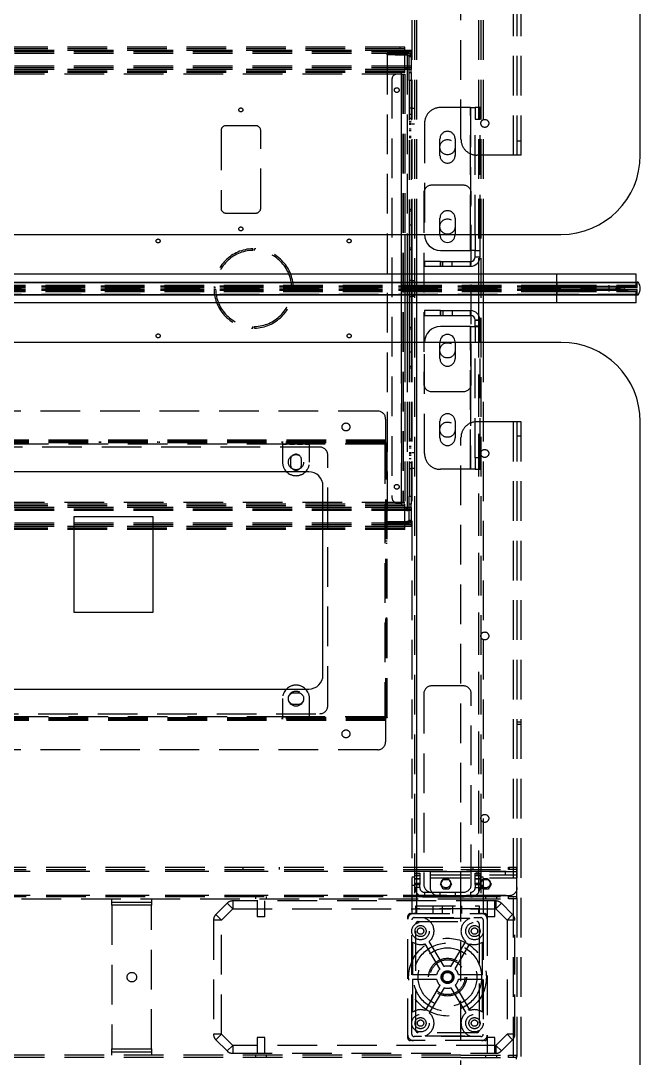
# Model space of a CAD drawing. Header units: millimetres. Extents: x -429 to 16771, y -1239 to 5751.
# Drawn here: x 8709 to 9100, y 364 to 1018 of the extents above; entities that cross this region are included whole.
import ezdxf

# ---------------------------------------------------------------- set-up
doc = ezdxf.new("R2010")
doc.units = ezdxf.units.MM
doc.header["$LTSCALE"] = 100
doc.linetypes.add('HIDDEN', pattern=[0.375, 0.25, -0.125])

msp = doc.modelspace()

# ---------------------------------------------------------------- linework, layer by layer
at = {"color": 7, "linetype": 'HIDDEN', "lineweight": -3}
for p, q in [((9020, 933.4), (9020, 1633.4)), ((9020, 933.4), (9020, 1633.4)), ((9022.5, 933.4), (9022.5, 1633.4)), ((9025, 933.4), (9025, 1633.4)), ((8987, 943.4), (8987, 1623.4)), ((8956, 1243.4), (8956, 883.4)), ((8957.6, 1243.4), (8957.6, 455.4)), ((8959, 1243.4), (8959, 455.4)), ((8959, 1243.4), (8959, 455.4)), ((8959, 1243.4), (8959, 455.4)), ((8959, 1243.4), (8959, 883.4)), ((8998, 1243.4), (8998, 455.4)), ((8998, 1243.4), (8998, 455.4)), ((8998, 1243.4), (8998, 455.4)), ((8998, 1243.4), (8998, 866.09)), ((8999.4, 1243.4), (8999.4, 455.4)), ((9001, 1243.4), (9001, 883.4)), ((8951.5, 1001.4), (7448.5, 1001.4)), ((8951.5, 1000.4), (7448.5, 1000.4)), ((8948.5, 1001.4), (8948.5, 1000.4)), ((8951.5, 999.4), (8951.5, 1001.4)), ((8955.5, 999.4), (7444.5, 999.4)), ((8955.5, 998.4), (7444.5, 998.4)), ((8955.5, 997.4), (7444.5, 997.4)), ((8955.5, 997.4), (7444.5, 997.4)), ((8955.5, 997.4), (7444.5, 997.4)), ((8955.5, 997.4), (7444.5, 997.4)), ((8951.5, 999.4), (7448.5, 999.4)), ((8951.5, 999.4), (7448.5, 999.4)), ((8940.5, 996.7), (8940.5, 997.9)), ((8940.5, 997.9), (8945.5, 997.9)), ((8945.5, 996.7), (8940.5, 996.7)), ((8953.1, 996.53), (8940.5, 996.53)), ((8940.5, 996.53), (8940.5, 702.28)), ((8945.5, 997.9), (8945.5, 996.7)), ((8945.5, 997.9), (8953.1, 997.9)), ((8945.5, 996.7), (8953.1, 996.7)), ((8951.5, 987.4), (8951.5, 999.4)), ((8953.1, 996.7), (8953.1, 997.9)), ((8953.1, 997.9), (8953.1, 996.7)), ((8953.1, 996.53), (8953.1, 702.28)), ((8953.1, 996.53), (8953.1, 883.4)), ((8955.5, 995.5), (8954.3, 995.5)), ((8954.3, 985.4), (8954.3, 995.5)), ((8954.3, 995.5), (8955.5, 995.5)), ((8955.5, 999.4), (8955.5, 997.4)), ((8955.5, 997.4), (8955.5, 989.4)), ((8955.5, 989.4), (7444.5, 989.4)), ((8955.5, 989.4), (7444.5, 989.4)), ((8955.5, 988.4), (7444.5, 988.4)), ((8955.5, 987.4), (7444.5, 987.4)), ((8951.5, 987.4), (7448.5, 987.4)), ((8951.5, 987.4), (7448.5, 987.4)), ((8951.5, 985.4), (8951.5, 987.4)), ((8952.5, 988.4), (8952.5, 987.4)), ((8955.5, 989.4), (8955.5, 987.4)), ((8955.5, 985.4), (8955.5, 987.4)), ((8951.5, 986.4), (7448.5, 986.4)), ((8951.5, 985.4), (7448.5, 985.4)), ((8949.5, 984.4), (7450.5, 984.4)), ((8949.5, 984.4), (7450.5, 984.4)), ((8943.5, 981.4), (8943.5, 717.4)), ((8949.5, 984.4), (8946.5, 984.4)), ((8949.5, 986.4), (8949.5, 985.4)), ((8949.5, 984.4), (8949.5, 985.4)), ((8949.5, 984.4), (8951.5, 984.4)), ((8949.5, 714.4), (8949.5, 984.4)), ((8949.5, 984.4), (8949.5, 714.4)), ((8949.5, 984.4), (8949.5, 714.4)), ((8949.5, 883.4), (8949.5, 984.4)), ((8950.5, 984.4), (8950.5, 714.4)), ((8951.5, 984.4), (8951.5, 883.4)), ((8954.3, 985.4), (8955.5, 985.4)), ((8954.3, 980.4), (8954.3, 985.4)), ((8955.5, 985.4), (8955.5, 980.4)), ((8955.5, 980.4), (8954.3, 980.4)), ((8954.3, 980.4), (8954.3, 883.4)), ((8955.5, 980.4), (8955.5, 883.4)), ((8955.5, 962.9), (8954.3, 962.9)), ((8957.6, 962.7), (8956, 962.7)), ((8993, 963.4), (8974, 963.4)), ((8993, 963.4), (8996, 963.4)), ((8993, 963.4), (8993, 873.4)), ((8993, 883.4), (8993, 963.4)), ((8999, 963.4), (8996, 963.4)), ((8996, 963.4), (8996, 956.11)), ((8999, 956.11), (8999, 963.4)), ((8954.3, 959.15), (8955.5, 959.15)), ((8954.3, 959.15), (8955.5, 959.15)), ((8954.3, 956.65), (8955.5, 956.65)), ((8954.3, 956.65), (8955.5, 956.65)), ((8996, 956.11), (8999, 956.11)), ((8996, 883.4), (8996, 956.11)), ((8999, 883.4), (8999, 956.11)), ((8835.75, 948.9), (8835.75, 899.9)), ((8857.75, 951.9), (8838.75, 951.9)), ((8860.75, 899.9), (8860.75, 948.9)), ((8955.5, 954.4), (8954.3, 954.4)), ((8955.5, 953.4), (8954.3, 953.4)), ((8954.3, 952.9), (8955.5, 952.9)), ((8954.3, 949.9), (8955.5, 949.9)), ((8954.3, 948.9), (8955.5, 948.9)), ((8956, 953.1), (8957.6, 953.1)), ((8964, 953.4), (8964, 883.4)), ((8954.3, 945.4), (8955.5, 945.4)), ((8954.3, 944.41), (8955.5, 944.41)), ((8973.75, 933.15), (8973.75, 943.65)), ((8983.25, 943.65), (8983.25, 933.15)), ((9025, 942.25), (9022.5, 942.25)), ((9020, 933.4), (8997, 933.4)), ((9025, 933.4), (9020, 933.4)), ((8963.5, 909.4), (8963.5, 789.4)), ((8988.5, 914.4), (8968.5, 914.4)), ((8993.5, 789.4), (8993.5, 909.4)), ((8838.75, 896.9), (8857.75, 896.9)), ((8954.3, 899.4), (8955.5, 899.4)), ((8954.3, 898.4), (8955.5, 898.4)), ((8954.3, 889.4), (8955.5, 889.4)), ((8954.3, 889.4), (8955.5, 889.4)), ((8954.3, 889.4), (8955.5, 889.4)), ((8954.3, 889.4), (8955.5, 889.4)), ((8973.75, 883.4), (8973.75, 893.65)), ((8983.25, 893.65), (8983.25, 883.4)), ((8855.8, 873.4), (8855.8, 874.4)), ((8856.8, 873.4), (8856.8, 874.4)), ((8954.3, 874.9), (8955.5, 874.9)), ((8954.3, 873.9), (8955.5, 873.9)), ((8996, 873.4), (8999, 873.4)), ((8974, 866.4), (8974, 863.4)), ((8975.5, 863.4), (8975.5, 866.4)), ((8981.5, 863.4), (8981.5, 866.4)), ((8993, 863.4), (8993, 866.4)), ((8996, 869.4), (8999, 869.4)), ((8949.5, 840.4), (8949.5, 858.4)), ((8951.5, 858.4), (8951.5, 840.4)), ((8953.1, 858.4), (8953.1, 840.4)), ((8954.3, 858.4), (8954.3, 840.4)), ((8955.5, 858.4), (8955.5, 840.4)), ((8956, 858.4), (8956, 840.4)), ((8959, 858.4), (8959, 840.4)), ((8998, 858.4), (8998, 840.4)), ((9001, 858.4), (9001, 840.4)), ((9047.5, 851.4), (9047.5, 858.4)), ((9047.5, 853.19), (7352.5, 853.19)), ((9047.5, 853.17), (7352.5, 853.17)), ((9047.5, 850.65), (7352.5, 850.65)), ((9047.5, 850.65), (7352.5, 850.65)), ((9047.5, 850.65), (7352.5, 850.65)), ((9047.5, 850.32), (7352.5, 850.32)), ((9047.5, 850.15), (7352.5, 850.15)), ((9047.5, 850.15), (7352.5, 850.15)), ((8200, 853.19), (9047.5, 853.19)), ((8200, 851.4), (9047.5, 851.4)), ((8200, 850.85), (9047.5, 850.85)), ((9047.5, 850.85), (8200, 850.85)), ((9047.5, 850.85), (8200, 850.85)), ((9047.5, 850.85), (8200, 850.85)), ((8200, 850.84), (9047.5, 850.84)), ((8200, 850.84), (9047.5, 850.84)), ((8200, 850.65), (9047.5, 850.65)), ((8200, 850.65), (9047.5, 850.65)), ((8200, 850.65), (9047.5, 850.65)), ((8200, 850.37), (9047.5, 850.37)), ((8200, 850.32), (9047.5, 850.32)), ((8200, 850.15), (9047.5, 850.15)), ((8200, 850.15), (9047.5, 850.15)), ((8200, 850), (9047.5, 850)), ((8200, 849.97), (9047.5, 849.97)), ((8200, 849.97), (9047.5, 849.97)), ((8200, 849.95), (9047.5, 849.95)), ((8200, 849.95), (9047.5, 849.95)), ((8955.5, 854.4), (8954.3, 854.4)), ((8954.3, 850.65), (8955.5, 850.65)), ((8954.3, 850.65), (8955.5, 850.65)), ((8957.6, 854.2), (8956, 854.2)), ((9047.5, 853.19), (9047.5, 853.4)), ((9047.5, 853.4), (9047.5, 853.17)), ((9047.5, 853.19), (9047.5, 853.4)), ((9047.5, 851.4), (9047.5, 853.4)), ((9047.5, 853.19), (9098, 853.19)), ((9047.5, 850.32), (9047.5, 853.19)), ((9098, 853.19), (9047.5, 853.19)), ((9047.5, 850.85), (9047.5, 853.19)), ((9098.92, 853.17), (9047.5, 853.17)), ((9047.5, 853.17), (9047.5, 845.64)), ((9047.5, 851.4), (9097.5, 851.4)), ((9047.5, 850.85), (9047.5, 851.4)), ((9047.5, 850.85), (9047.5, 851.4)), ((9047.5, 850.84), (9047.5, 850.85)), ((9047.5, 850.85), (9047.5, 850.85)), ((9047.5, 850.85), (9086.93, 850.85)), ((9047.5, 850.85), (9047.5, 850.65)), ((9047.5, 850.85), (9047.5, 850.85)), ((9047.5, 850.84), (9091.9, 850.84)), ((9047.5, 849.97), (9047.5, 850.84)), ((9047.5, 850.84), (9089.4, 850.84)), ((9047.5, 849.97), (9047.5, 850.84)), ((9047.5, 849.97), (9047.5, 850.84)), ((9047.5, 850.84), (9047.5, 850.65)), ((9047.5, 849.97), (9047.5, 850.84)), ((9047.5, 850.84), (9047.5, 850.65)), ((9047.5, 850.37), (9047.5, 850.84)), ((9047.5, 849.97), (9047.5, 850.84)), ((9047.5, 850.84), (9047.5, 850.65)), ((9047.5, 850.32), (9047.5, 850.84)), ((9047.5, 849.97), (9047.5, 850.84)), ((9047.5, 850.84), (9047.5, 850.65)), ((9047.5, 850.84), (9047.5, 850.65)), ((9047.5, 850.37), (9047.5, 850.84)), ((9047.5, 850.65), (9047.5, 850)), ((9047.5, 850.65), (9092.18, 850.65)), ((9047.5, 850.65), (9089.68, 850.65)), ((9047.5, 850.65), (9047.5, 850.15)), ((9047.5, 850.65), (9087.18, 850.65)), ((9047.5, 850.65), (9047.5, 850.15)), ((9092.18, 850.65), (9047.5, 850.65)), ((9047.5, 850.65), (9047.5, 850)), ((9089.68, 850.65), (9047.5, 850.65)), ((9087.18, 850.65), (9047.5, 850.65)), ((9047.5, 850.65), (9047.5, 850.15)), ((9047.5, 850.65), (9047.5, 850.15)), ((9047.5, 850.37), (9085.41, 850.37)), ((9047.5, 848.85), (9047.5, 850.37)), ((9047.5, 848.85), (9047.5, 850.37)), ((9047.5, 850), (9047.5, 850.32)), ((9047.5, 850.32), (9098.15, 850.32)), ((9098.15, 850.32), (9047.5, 850.32)), ((9047.5, 850), (9047.5, 850.32)), ((9047.5, 850.15), (9089.68, 850.15)), ((9047.5, 850.15), (9087.18, 850.15)), ((9089.68, 850.15), (9047.5, 850.15)), ((9087.18, 850.15), (9047.5, 850.15)), ((9047.5, 850.15), (9047.5, 849.97)), ((9047.5, 850.15), (9047.5, 849.97)), ((9047.5, 850.15), (9047.5, 849.97)), ((9047.5, 850.15), (9047.5, 849.97)), ((9047.5, 850), (9097.85, 850)), ((9047.5, 849.97), (9089.95, 849.97)), ((9047.5, 849.95), (9047.5, 849.97)), ((9047.5, 849.97), (9087.45, 849.97)), ((9047.5, 849.97), (9047.5, 849.97)), ((9047.5, 849.95), (9089.88, 849.95)), ((9047.5, 849.95), (9087.38, 849.95)), ((9047.5, 848.85), (9047.5, 849.95)), ((9047.5, 848.85), (9047.5, 849.95)), ((9080.5, 847.4), (9080.5, 851.4)), ((9085.41, 850.37), (9086.93, 850.85)), ((9087.18, 850.65), (9087.18, 850.15)), ((9087.45, 849.97), (9089.4, 850.84)), ((9089.68, 850.65), (9089.68, 850.15)), ((9089.95, 849.97), (9091.9, 850.84)), ((9092.18, 850.65), (9092.18, 850)), ((9097.5, 851.4), (9097.5, 853.4)), ((9098.15, 850.32), (9098, 853.19)), ((9047.5, 848.65), (7352.5, 848.65)), ((9047.5, 848.65), (7352.5, 848.65)), ((9047.5, 848.49), (7352.5, 848.49)), ((9047.5, 848.15), (7352.5, 848.15)), ((9047.5, 848.15), (7352.5, 848.15)), ((9047.5, 848.15), (7352.5, 848.15)), ((9047.5, 845.64), (7352.5, 845.64)), ((9047.5, 845.61), (7352.5, 845.61)), ((9047.5, 848.85), (8200, 848.85)), ((9047.5, 848.85), (8200, 848.85)), ((8200, 848.83), (9047.5, 848.83)), ((8200, 848.83), (9047.5, 848.83)), ((8200, 848.8), (9047.5, 848.8)), ((8200, 848.65), (9047.5, 848.65)), ((8200, 848.65), (9047.5, 848.65)), ((8200, 848.49), (9047.5, 848.49)), ((8200, 848.44), (9047.5, 848.44)), ((8200, 848.15), (9047.5, 848.15)), ((8200, 848.15), (9047.5, 848.15)), ((8200, 848.15), (9047.5, 848.15)), ((8200, 847.97), (9047.5, 847.97)), ((8200, 847.97), (9047.5, 847.97)), ((8200, 847.96), (9047.5, 847.96)), ((8200, 847.95), (9047.5, 847.95)), ((8200, 847.95), (9047.5, 847.95)), ((8200, 847.95), (9047.5, 847.95)), ((8200, 847.4), (9047.5, 847.4)), ((8200, 845.61), (9047.5, 845.61)), ((8832.3, 849.9), (8831.3, 849.9)), ((8832.3, 848.9), (8831.3, 848.9)), ((8881.29, 849.9), (8880.29, 849.9)), ((8881.29, 848.9), (8880.29, 848.9)), ((8954.3, 848.15), (8955.5, 848.15)), ((8954.3, 848.15), (8955.5, 848.15)), ((8954.3, 844.4), (8955.5, 844.4)), ((8956, 844.6), (8957.6, 844.6)), ((9047.5, 848.83), (9047.5, 848.85)), ((9087.38, 848.85), (9047.5, 848.85)), ((9047.5, 847.97), (9047.5, 848.83)), ((9047.5, 848.83), (9089.97, 848.83)), ((9047.5, 848.83), (9087.47, 848.83)), ((9047.5, 847.97), (9047.5, 848.83)), ((9047.5, 847.97), (9047.5, 848.83)), ((9047.5, 847.97), (9047.5, 848.83)), ((9047.5, 848.83), (9047.5, 848.65)), ((9047.5, 847.97), (9047.5, 848.83)), ((9047.5, 848.83), (9047.5, 848.65)), ((9047.5, 848.44), (9047.5, 848.83)), ((9047.5, 848.83), (9047.5, 848.65)), ((9047.5, 847.97), (9047.5, 848.83)), ((9047.5, 848.83), (9047.5, 848.65)), ((9047.5, 848.44), (9047.5, 848.83)), ((9047.5, 848.49), (9047.5, 848.8)), ((9047.5, 848.8), (9097.85, 848.8)), ((9047.5, 848.8), (9047.5, 848.15)), ((9047.5, 848.8), (9047.5, 848.15)), ((9047.5, 848.49), (9047.5, 848.8)), ((9047.5, 848.65), (9089.68, 848.65)), ((9047.5, 848.65), (9047.5, 848.15)), ((9047.5, 848.65), (9087.18, 848.65)), ((9047.5, 848.65), (9047.5, 848.15)), ((9087.18, 848.65), (9047.5, 848.65)), ((9047.5, 848.65), (9047.5, 848.15)), ((9089.68, 848.65), (9047.5, 848.65)), ((9047.5, 848.65), (9047.5, 848.15)), ((9047.5, 848.49), (9098.15, 848.49)), ((9047.5, 845.61), (9047.5, 848.49)), ((9098.15, 848.49), (9047.5, 848.49)), ((9047.5, 847.97), (9047.5, 848.49)), ((9047.5, 848.44), (9085.41, 848.44)), ((9047.5, 847.97), (9047.5, 848.44)), ((9047.5, 847.97), (9047.5, 848.44)), ((9047.5, 848.15), (9092.18, 848.15)), ((9047.5, 848.15), (9089.68, 848.15)), ((9047.5, 848.15), (9087.18, 848.15)), ((9087.18, 848.15), (9047.5, 848.15)), ((9092.18, 848.15), (9047.5, 848.15)), ((9089.68, 848.15), (9047.5, 848.15)), ((9047.5, 848.15), (9047.5, 847.95)), ((9047.5, 848.15), (9047.5, 847.97)), ((9047.5, 848.15), (9047.5, 847.97)), ((9047.5, 848.15), (9047.5, 847.97)), ((9047.5, 848.15), (9047.5, 847.97)), ((9047.5, 848.15), (9047.5, 847.97)), ((9047.5, 847.95), (9047.5, 847.97)), ((9047.5, 847.97), (9091.89, 847.97)), ((9047.5, 847.97), (9089.39, 847.97)), ((9047.5, 847.96), (9086.91, 847.96)), ((9047.5, 847.95), (9047.5, 847.95)), ((9047.5, 847.4), (9047.5, 847.95)), ((9047.5, 847.4), (9047.5, 847.95)), ((9047.5, 847.95), (9047.5, 847.95)), ((9047.5, 845.61), (9047.5, 847.95)), ((9047.5, 847.4), (9097.5, 847.4)), ((9047.5, 840.4), (9047.5, 847.4)), ((9047.5, 845.4), (9047.5, 847.4)), ((9098.92, 845.64), (9047.5, 845.64)), ((9047.5, 845.64), (9047.5, 845.4)), ((9047.5, 845.4), (9047.5, 845.61)), ((9047.5, 845.61), (9098, 845.61)), ((9098, 845.61), (9047.5, 845.61)), ((9047.5, 845.4), (9047.5, 845.61)), ((9086.91, 847.96), (9085.41, 848.44)), ((9087.18, 848.65), (9087.18, 848.15)), ((9089.39, 847.97), (9087.47, 848.83)), ((9089.68, 848.65), (9089.68, 848.15)), ((9091.89, 847.97), (9089.97, 848.83)), ((9092.18, 848.8), (9092.18, 848.15)), ((9097.5, 845.4), (9097.5, 847.4)), ((9098, 845.61), (9098.15, 848.49)), ((8974, 835.4), (8974, 832.4)), ((8975.5, 835.4), (8975.5, 832.4)), ((8981.5, 835.4), (8981.5, 832.4)), ((8993, 832.4), (8993, 835.4)), ((8998, 832.72), (8998, 455.4)), ((8855.8, 824.41), (8855.8, 825.41)), ((8856.8, 824.41), (8856.8, 825.41)), ((8954.3, 824.9), (8955.5, 824.9)), ((8954.3, 823.9), (8955.5, 823.9)), ((8993, 825.4), (8993, 735.4)), ((8999, 829.4), (8996, 829.4)), ((8996, 825.4), (8999, 825.4)), ((8949.5, 714.4), (8949.5, 815.4)), ((8951.5, 815.4), (8951.5, 714.4)), ((8953.1, 815.4), (8953.1, 702.28)), ((8954.3, 815.4), (8954.3, 718.4)), ((8955.5, 815.4), (8955.5, 718.4)), ((8956, 815.4), (8956, 455.4)), ((8959, 815.4), (8959, 455.4)), ((8964, 745.4), (8964, 815.4)), ((8973.75, 805.15), (8973.75, 815.4)), ((8983.25, 815.4), (8983.25, 805.15)), ((8993, 735.4), (8993, 815.4)), ((8996, 742.7), (8996, 815.4)), ((8999, 742.7), (8999, 815.4)), ((9001, 815.4), (9001, 455.4)), ((8954.3, 809.4), (8955.5, 809.4)), ((8954.3, 809.4), (8955.5, 809.4)), ((8954.3, 809.4), (8955.5, 809.4)), ((8954.3, 809.4), (8955.5, 809.4)), ((8954.3, 800.4), (8955.5, 800.4)), ((8954.3, 799.4), (8955.5, 799.4)), ((8968.5, 784.4), (8988.5, 784.4)), ((8934.5, 772.1), (8421.5, 772.1)), ((8939.5, 767.1), (8939.5, 753.7)), ((8973.75, 755.15), (8973.75, 765.65)), ((8983.25, 765.65), (8983.25, 755.15)), ((9020, 765.4), (8997, 765.4)), ((9020, 65.4), (9020, 765.4)), ((9025, 765.4), (9020, 765.4)), ((9020, 65.4), (9020, 765.4)), ((9022.5, 65.4), (9022.5, 765.4)), ((9025, 65.4), (9025, 765.4)), ((8939.5, 753.7), (8416.5, 753.7)), ((8939.5, 753.7), (8416.5, 753.7)), ((8939.5, 752.9), (8416.5, 752.9)), ((8939.5, 752.1), (8416.5, 752.1)), ((8759.03, 752.1), (8759.03, 752.9)), ((8760.03, 752.1), (8760.03, 752.9)), ((8777, 752.1), (8777, 752.9)), ((8779, 752.1), (8779, 752.9)), ((8795.97, 752.1), (8795.97, 752.9)), ((8796.97, 752.1), (8796.97, 752.9)), ((8874, 752.9), (8874, 752.1)), ((8874.5, 752.9), (8874.5, 751.3)), ((8877, 751.3), (8877, 752.9)), ((8879, 752.9), (8879, 751.3)), ((8882, 751.3), (8882, 752.9)), ((8884, 752.9), (8884, 751.3)), ((8887, 751.3), (8887, 752.9)), ((8889, 752.9), (8889, 751.3)), ((8891.5, 751.3), (8891.5, 752.9)), ((8892, 752.9), (8892, 752.1)), ((8938.9, 752.9), (8938.9, 752.1)), ((8938.9, 752.1), (8938.9, 751.3)), ((8939.5, 753.7), (8939.5, 752.1)), ((8940.5, 751.9), (8939.7, 751.9)), ((8939.7, 578.9), (8939.7, 751.9)), ((8940.5, 578.9), (8940.5, 751.9)), ((8955.5, 754.4), (8954.3, 754.4)), ((8955.5, 753.4), (8954.3, 753.4)), ((8987, 75.4), (8987, 755.4)), ((9022.5, 756.55), (9025, 756.55)), ((8898, 749.4), (8458, 749.4)), ((8877, 751.3), (8684, 751.3)), ((8877, 751.3), (8684, 751.3)), ((8874.5, 751.3), (8874.5, 739.9)), ((8874.5, 751.3), (8877, 751.3)), ((8877, 751.3), (8874.5, 751.3)), ((8879, 751.3), (8877, 751.3)), ((8879, 751.3), (8882, 751.3)), ((8882, 751.3), (8879, 751.3)), ((8882, 751.3), (8879, 751.3)), ((8882, 751.3), (8879, 751.3)), ((8884, 751.3), (8882, 751.3)), ((8884, 751.3), (8887, 751.3)), ((8887, 751.3), (8884, 751.3)), ((8887, 751.3), (8884, 751.3)), ((8887, 751.3), (8884, 751.3)), ((8889, 751.3), (8887, 751.3)), ((8889, 751.3), (8891.5, 751.3)), ((8891.5, 751.3), (8889, 751.3)), ((8938.9, 751.3), (8889, 751.3)), ((8938.9, 751.3), (8889, 751.3)), ((8891.5, 739.9), (8891.5, 751.3)), ((8938.9, 751.3), (8938.9, 579.5)), ((8938.9, 751.3), (8938.9, 579.5)), ((8954.3, 749.9), (8955.5, 749.9)), ((8954.3, 748.9), (8955.5, 748.9)), ((8955.5, 745.9), (8954.3, 745.9)), ((8954.3, 745.4), (8955.5, 745.4)), ((8957.6, 745.7), (8956, 745.7)), ((8879.5, 741.4), (8879.5, 738.4)), ((8886.5, 738.4), (8886.5, 741.4)), ((8903, 586.4), (8903, 744.4)), ((8954.3, 744.41), (8955.5, 744.41)), ((8954.3, 742.15), (8955.5, 742.15)), ((8954.3, 742.15), (8955.5, 742.15)), ((8954.3, 739.65), (8955.5, 739.65)), ((8954.3, 739.65), (8955.5, 739.65)), ((8999, 742.7), (8996, 742.7)), ((8996, 742.7), (8996, 735.4)), ((8999, 735.4), (8999, 742.7)), ((8954.3, 735.9), (8955.5, 735.9)), ((8956, 736.1), (8957.6, 736.1)), ((8993, 735.4), (8974, 735.4)), ((8996, 735.4), (8993, 735.4)), ((8996, 735.4), (8999, 735.4)), ((8951.5, 713.4), (7448.5, 713.4)), ((8949.5, 714.4), (7450.5, 714.4)), ((8949.5, 714.4), (7450.5, 714.4)), ((8946.5, 714.4), (8949.5, 714.4)), ((8949.5, 713.4), (8949.5, 714.4)), ((8951.5, 714.4), (8949.5, 714.4)), ((8949.5, 713.4), (8949.5, 712.4)), ((8951.5, 711.4), (8951.5, 713.4)), ((8954.3, 718.4), (8955.5, 718.4)), ((8954.3, 713.4), (8954.3, 718.4)), ((8955.5, 713.4), (8954.3, 713.4)), ((8954.3, 703.3), (8954.3, 713.4)), ((8955.5, 718.4), (8955.5, 713.4)), ((8955.5, 711.4), (8955.5, 713.4)), ((8955.5, 711.4), (7444.5, 711.4)), ((8955.5, 710.4), (7444.5, 710.4)), ((8955.5, 709.4), (7444.5, 709.4)), ((8955.5, 709.4), (7444.5, 709.4)), ((8951.5, 712.4), (7448.5, 712.4)), ((8951.5, 711.4), (7448.5, 711.4)), ((8951.5, 711.4), (7448.5, 711.4)), ((8951.5, 699.4), (8951.5, 711.4)), ((8952.5, 711.4), (8952.5, 710.4)), ((8955.5, 711.4), (8955.5, 709.4)), ((8955.5, 709.4), (8955.5, 701.4)), ((8955.5, 701.4), (7444.5, 701.4)), ((8955.5, 701.4), (7444.5, 701.4)), ((8955.5, 701.4), (7444.5, 701.4)), ((8955.5, 701.4), (7444.5, 701.4)), ((8955.5, 700.4), (7444.5, 700.4)), ((8953.1, 702.28), (8940.5, 702.28)), ((8940.5, 700.9), (8940.5, 702.1)), ((8940.5, 702.1), (8945.5, 702.1)), ((8945.5, 700.9), (8940.5, 700.9)), ((8945.5, 702.1), (8945.5, 700.9)), ((8953.1, 702.1), (8945.5, 702.1)), ((8945.5, 700.9), (8953.1, 700.9)), ((8953.1, 700.9), (8953.1, 702.1)), ((8953.1, 700.9), (8953.1, 702.1)), ((8954.3, 703.3), (8955.5, 703.3)), ((8954.3, 703.3), (8955.5, 703.3)), ((8955.5, 701.4), (8955.5, 699.4)), ((8955.5, 699.4), (7444.5, 699.4)), ((8951.5, 699.4), (7448.5, 699.4)), ((8951.5, 699.4), (7448.5, 699.4)), ((8951.5, 698.4), (7448.5, 698.4)), ((8951.5, 697.4), (7448.5, 697.4)), ((8948.5, 698.4), (8948.5, 697.4)), ((8951.5, 697.4), (8951.5, 699.4)), ((8939.7, 690.38), (8940.5, 690.38)), ((8939.7, 688.88), (8940.5, 688.88)), ((8939.7, 666.4), (8940.5, 666.4)), ((8939.7, 664.4), (8940.5, 664.4)), ((8939.7, 641.92), (8940.5, 641.92)), ((8939.7, 640.42), (8940.5, 640.42)), ((8988.5, 598.9), (8968.5, 598.9)), ((8874.5, 590.9), (8874.5, 579.5)), ((8884.5, 594.4), (8881.5, 594.4)), ((8891.5, 579.5), (8891.5, 590.9)), ((8963.5, 593.9), (8963.5, 473.9)), ((8993.5, 473.9), (8993.5, 593.9)), ((8881.5, 587.4), (8884.5, 587.4)), ((8939.5, 578.7), (8416.5, 578.7)), ((8939.5, 577.9), (8416.5, 577.9)), ((8939.5, 577.1), (8416.5, 577.1)), ((8939.5, 577.1), (8416.5, 577.1)), ((8458, 581.4), (8898, 581.4)), ((8877, 579.5), (8684, 579.5)), ((8877, 579.5), (8684, 579.5)), ((8874, 578.7), (8874, 577.9)), ((8877, 579.5), (8874.5, 579.5)), ((8874.5, 579.5), (8874.5, 577.9)), ((8874.5, 579.5), (8877, 579.5)), ((8879, 579.5), (8877, 579.5)), ((8877, 577.9), (8877, 579.5)), ((8882, 579.5), (8879, 579.5)), ((8879, 579.5), (8879, 577.9)), ((8879, 579.5), (8882, 579.5)), ((8882, 579.5), (8879, 579.5)), ((8882, 579.5), (8879, 579.5)), ((8884, 579.5), (8882, 579.5)), ((8882, 577.9), (8882, 579.5)), ((8887, 579.5), (8884, 579.5)), ((8884, 579.5), (8884, 577.9)), ((8884, 579.5), (8887, 579.5)), ((8887, 579.5), (8884, 579.5)), ((8887, 579.5), (8884, 579.5)), ((8889, 579.5), (8887, 579.5)), ((8887, 577.9), (8887, 579.5)), ((8891.5, 579.5), (8889, 579.5)), ((8889, 579.5), (8889, 577.9)), ((8889, 579.5), (8891.5, 579.5)), ((8938.9, 579.5), (8889, 579.5)), ((8938.9, 579.5), (8889, 579.5)), ((8891.5, 577.9), (8891.5, 579.5)), ((8892, 578.7), (8892, 577.9)), ((8938.9, 579.5), (8938.9, 578.7)), ((8938.9, 578.7), (8938.9, 577.9)), ((8939.5, 578.7), (8939.5, 577.1)), ((8939.5, 577.1), (8939.5, 563.7)), ((8940.5, 578.9), (8939.7, 578.9)), ((9025, 575.98), (9022.5, 575.98)), ((9022.5, 574.83), (9025, 574.83)), ((8934.5, 558.7), (8421.5, 558.7)), ((7413, 484.65), (8987, 484.65)), ((8849.5, 484.65), (8849.5, 483.15)), ((8872.5, 483.15), (8872.5, 484.65)), ((8987, 484.65), (9017, 484.65)), ((8994.5, 484.65), (8994.5, 483.15)), ((9017, 483.15), (9017, 484.65)), ((9017, 484.65), (9022, 484.65)), ((9017.5, 483.15), (9017.5, 484.65)), ((9022, 484.65), (9022, 483.15)), ((7378, 482.15), (9022, 482.15)), ((7378, 482.15), (9022, 482.15)), ((7413, 483.15), (8987, 483.15)), ((7413, 482.15), (8987, 482.15)), ((7413, 482.15), (8987, 482.15)), ((8957.6, 478.4), (8956, 478.4)), ((8958, 480.9), (8961, 480.9)), ((8958, 479.44), (8958, 480.9)), ((8961, 479.44), (8958, 479.44)), ((8958, 477.37), (8958, 479.44)), ((8958, 479.44), (8961, 479.44)), ((8958, 477.37), (8961, 477.37)), ((8958, 473.83), (8958, 477.37)), ((8961, 477.37), (8958, 477.37)), ((8961, 480.9), (8961, 479.44)), ((8961, 479.44), (8961, 477.37)), ((8961, 477.37), (8961, 473.83)), ((8967.5, 481.9), (9022.5, 481.9)), ((8967.5, 481.9), (8967.5, 477.9)), ((8967.5, 479.9), (9022.5, 479.9)), ((8967.5, 477.9), (9022.5, 477.9)), ((8967.5, 477.9), (8967.5, 471.9)), ((8967.5, 477.9), (9022.5, 477.9)), ((8967.5, 477.9), (9022.5, 477.9)), ((8967.5, 477.9), (9022.5, 477.9)), ((8987, 483.15), (9017, 483.15)), ((8987, 467.15), (8987, 482.15)), ((8996, 480.9), (8999, 480.9)), ((8996, 479.44), (8996, 480.9)), ((8999, 479.44), (8996, 479.44)), ((8996, 477.37), (8996, 479.44)), ((8996, 479.44), (8999, 479.44)), ((8996, 473.83), (8996, 477.37)), ((8996, 477.37), (8999, 477.37)), ((8999, 477.37), (8996, 477.37)), ((8997, 481.9), (8997, 479.9)), ((8999, 480.9), (8999, 479.44)), ((8999, 479.44), (8999, 477.37)), ((8999, 477.37), (8999, 473.83)), ((9001, 478.4), (8999.4, 478.4)), ((9015, 479.9), (9015, 481.9)), ((9022, 483.15), (9017, 483.15)), ((9022, 483.15), (9022, 482.15)), ((9022, 482.15), (9022, 467.15)), ((8956, 473.4), (8957.6, 473.4)), ((8961, 477.15), (8958, 477.15)), ((8958, 474.65), (8961, 474.65)), ((8961, 473.83), (8958, 473.83)), ((8958, 471.9), (8958, 473.83)), ((8958, 473.83), (8961, 473.83)), ((8961, 471.9), (8958, 471.9)), ((8961, 471.9), (8958, 471.9)), ((8961, 471.9), (8961, 473.83)), ((8974.03, 473.9), (8975.77, 476.9)), ((8975.77, 470.9), (8974.03, 473.9)), ((8975.77, 476.9), (8979.23, 476.9)), ((8979.23, 470.9), (8975.77, 470.9)), ((8979.23, 476.9), (8980.96, 473.9)), ((8980.96, 473.9), (8979.23, 470.9)), ((8999, 477.15), (8996, 477.15)), ((8996, 474.65), (8999, 474.65)), ((8999, 473.83), (8996, 473.83)), ((8996, 473.83), (8996, 471.9)), ((8996, 473.83), (8999, 473.83)), ((8996, 471.9), (8999, 471.9)), ((8996, 471.9), (8999, 471.9)), ((8999, 473.83), (8999, 471.9)), ((8999.03, 473.9), (9000.77, 476.9)), ((9000.77, 470.9), (8999.03, 473.9)), ((8999.4, 473.4), (9001, 473.4)), ((9000.77, 476.9), (9004.23, 476.9)), ((9004.23, 470.9), (9000.77, 470.9)), ((9004.23, 476.9), (9005.96, 473.9)), ((9005.96, 473.9), (9004.23, 470.9)), ((7378, 467.15), (9022, 467.15)), ((7378, 467.15), (9022, 467.15)), ((7413, 467.15), (8987, 467.15)), ((7413, 467.15), (8987, 467.15)), ((7413, 466.15), (8987, 466.15)), ((8410, 464.65), (8987, 464.65)), ((8767, 460.65), (8767, 464.65)), ((8792, 464.65), (8792, 460.65)), ((8857.5, 466.15), (8857.5, 464.65)), ((8864.5, 464.65), (8864.5, 466.15)), ((8964, 468.9), (8964, 465.9)), ((8964, 468.9), (8993, 468.9)), ((8964, 468.9), (8964, 465.9)), ((8964, 465.9), (8993, 465.9)), ((8972.5, 466.9), (9017.5, 466.9)), ((8973.75, 468.9), (8973.75, 465.9)), ((8983.25, 468.9), (8983.25, 465.9)), ((8987, 466.15), (9017, 466.15)), ((8987, 464.65), (9017, 464.65)), ((8993, 468.9), (8993, 465.9)), ((8993, 468.9), (8993, 465.9)), ((9002.5, 466.15), (9002.5, 464.65)), ((9009.5, 464.65), (9009.5, 466.15)), ((9017, 464.65), (9017, 466.15)), ((9017, 466.15), (9022, 466.15)), ((9022, 464.65), (9017, 464.65)), ((9022, 467.15), (9022, 466.15)), ((9022, 466.15), (9022, 464.65)), ((8767, 462.65), (8792, 462.65)), ((8792, 460.65), (8767, 460.65)), ((8767, 460.65), (8767, 370.15)), ((8792, 460.65), (8767, 460.65)), ((8792, 370.15), (8792, 460.65)), ((8839.53, 461.94), (8832.46, 454.87)), ((8836, 451.33), (8843.07, 458.4)), ((8839.53, 461.94), (8843.07, 458.4)), ((9008.93, 463.4), (8843.07, 463.4)), ((8843.07, 463.4), (8843.07, 458.4)), ((8843.07, 458.4), (9008.93, 458.4)), ((8858.6, 463.4), (8858.6, 453.4)), ((8863.4, 453.4), (8863.4, 463.4)), ((8958.5, 460.4), (8998.5, 460.4)), ((8958.5, 458.4), (8958.5, 460.4)), ((8958.5, 458.4), (8958.5, 455.4)), ((8998.5, 458.4), (8958.5, 458.4)), ((8969.5, 455.4), (8969.5, 460.4)), ((8975.1, 460.4), (8975.1, 455.4)), ((8981.9, 455.4), (8981.9, 460.4)), ((8987.5, 455.4), (8987.5, 460.4)), ((8998.5, 460.4), (8998.5, 458.4)), ((8998.5, 458.4), (8998.5, 455.4)), ((9003.6, 463.4), (9003.6, 453.4)), ((9008.4, 453.4), (9008.4, 463.4)), ((9008.93, 463.4), (9008.93, 458.4)), ((9012.46, 461.94), (9008.93, 458.4)), ((9008.93, 458.4), (9016, 451.33)), ((9019.53, 454.87), (9012.46, 461.94)), ((8831, 451.33), (8831, 379.47)), ((8836, 451.33), (8831, 451.33)), ((8832.46, 454.87), (8836, 451.33)), ((8836, 379.47), (8836, 451.33)), ((8863.4, 453.4), (8858.6, 453.4)), ((8953.5, 376.9), (8953.5, 453.9)), ((8955, 455.4), (9002, 455.4)), ((8956, 379.4), (8956, 451.4)), ((8957.5, 452.9), (8999.5, 452.9)), ((8992.63, 452.4), (8964.37, 452.4)), ((9001, 451.4), (9001, 379.4)), ((9003.5, 453.9), (9003.5, 376.9)), ((9008.4, 453.4), (9003.6, 453.4)), ((9019.53, 454.87), (9016, 451.33)), ((9021, 451.33), (9016, 451.33)), ((9016, 451.33), (9016, 379.47)), ((9021, 379.47), (9021, 451.33)), ((8958.5, 381.9), (8958.5, 448.9)), ((8960, 450.4), (8997, 450.4)), ((8998.5, 448.9), (8998.5, 381.9)), ((8956.5, 437.53), (8956.5, 416.9)), ((8973.75, 420.54), (8964.44, 436.43)), ((8976.34, 422.06), (8967.02, 437.94)), ((8980.66, 422.06), (8989.97, 437.94)), ((8983.25, 420.54), (8992.56, 436.43)), ((9000.5, 416.9), (9000.5, 437.53)), ((8978.5, 418.4), (8978.5, 418.94)), ((8971.66, 416.9), (8956.5, 416.9)), ((8971.66, 413.9), (8956.5, 413.9)), ((8956.5, 413.9), (8956.5, 393.28)), ((9000.5, 416.9), (8985.34, 416.9)), ((9000.5, 413.9), (8985.34, 413.9)), ((9000.5, 393.28), (9000.5, 413.9)), ((8973.75, 410.26), (8964.44, 394.38)), ((8976.34, 408.75), (8967.02, 392.86)), ((8980.66, 408.75), (8989.97, 392.86)), ((8983.25, 410.26), (8992.56, 394.38)), ((8836, 379.47), (8831, 379.47)), ((8836, 379.47), (8832.46, 375.94)), ((8843.07, 372.4), (8836, 379.47)), ((8997, 380.4), (8960, 380.4)), ((9016, 379.47), (9008.93, 372.4)), ((9021, 379.47), (9016, 379.47)), ((9016, 379.47), (9019.53, 375.94)), ((8832.46, 375.94), (8839.53, 368.87)), ((8863.4, 377.4), (8858.6, 377.4)), ((8858.6, 377.4), (8858.6, 367.4)), ((8863.4, 367.4), (8863.4, 377.4)), ((9002, 375.4), (8955, 375.4)), ((8999.5, 377.9), (8957.5, 377.9)), ((8964.37, 378.4), (8992.63, 378.4)), ((9008.4, 377.4), (9003.6, 377.4)), ((9003.6, 377.4), (9003.6, 367.4)), ((9008.4, 367.4), (9008.4, 377.4)), ((9012.46, 368.87), (9019.53, 375.94)), ((8987, 366.15), (8410, 366.15)), ((8767, 370.15), (8792, 370.15)), ((8767, 366.15), (8767, 370.15)), ((8767, 370.15), (8792, 370.15)), ((8792, 368.15), (8767, 368.15)), ((8792, 370.15), (8792, 366.15)), ((8843.07, 372.4), (8839.53, 368.87)), ((8843.07, 372.4), (8843.07, 367.4)), ((9008.93, 372.4), (8843.07, 372.4)), ((8843.07, 367.4), (9008.93, 367.4)), ((8857.5, 366.15), (8857.5, 364.65)), ((8864.5, 364.65), (8864.5, 366.15)), ((8987, 366.15), (9017, 366.15)), ((9002.5, 366.15), (9002.5, 364.65)), ((9008.93, 372.4), (9012.46, 368.87)), ((9008.93, 372.4), (9008.93, 367.4)), ((9009.5, 364.65), (9009.5, 366.15)), ((9017, 364.65), (9017, 366.15)), ((9017, 366.15), (9022, 366.15)), ((9022, 366.15), (9022, 364.65)), ((8987, 364.65), (7413, 364.65)), ((8987, 364.65), (9017, 364.65)), ((9022, 364.65), (9017, 364.65)), ((9022, 363.65), (9022, 364.65))]:
    msp.add_line(p, q, dxfattribs=at)
at = {"color": 7, "linetype": 'Continuous', "lineweight": -3}
for p, q in [((9100, 933.4), (9100, 1633.4)), ((7350, 883.4), (9050, 883.4)), ((8949.5, 858.4), (8949.5, 883.4)), ((8951.5, 883.4), (8951.5, 858.4)), ((8953.1, 883.4), (8953.1, 858.4)), ((8954.3, 883.4), (8954.3, 858.4)), ((8955.5, 883.4), (8955.5, 858.4)), ((8956, 883.4), (8956, 858.4)), ((8959, 883.4), (8959, 858.4)), ((8973.75, 883.15), (8973.75, 883.4)), ((8983.25, 883.4), (8983.25, 883.15)), ((8993, 873.4), (8993, 883.4)), ((8996, 883.2), (8996, 883.4)), ((8999, 883.2), (8996, 883.2)), ((8996, 883.2), (8996, 873.2)), ((8999, 883.2), (8999, 883.4)), ((8999, 873.2), (8999, 883.2)), ((9001, 883.4), (9001, 858.4)), ((8974, 873.4), (8993, 873.4)), ((8996, 873.4), (8993, 873.4)), ((8996, 873.2), (8999, 873.2)), ((8996, 869.4), (8996, 873.2)), ((8999, 869.4), (8999, 873.2)), ((8964, 866.4), (8964, 863.4)), ((8974, 866.4), (8964, 866.4)), ((8964, 863.4), (8974, 863.4)), ((8974, 863.4), (8974, 866.4)), ((8974, 866.4), (8993, 866.4)), ((8974, 863.4), (8993, 863.4)), ((8993, 866.4), (8993, 863.4)), ((8996, 869.4), (8999, 869.4)), ((8998, 866.09), (8998, 858.4)), ((9047.5, 858.4), (7352.5, 858.4)), ((9097.5, 858.4), (9047.5, 858.4)), ((9047.5, 853.4), (9047.5, 858.4)), ((9097.5, 853.4), (9097.5, 858.4)), ((8200, 853.4), (9047.5, 853.4)), ((8200, 853.17), (9047.5, 853.17)), ((9047.5, 853.4), (9047.5, 853.17)), ((9047.5, 853.4), (9098.5, 853.4)), ((9047.5, 853.17), (9047.5, 845.64)), ((9047.5, 853.17), (9098.92, 853.17)), ((8200, 845.64), (9047.5, 845.64)), ((8200, 845.4), (9047.5, 845.4)), ((9047.5, 845.64), (9098.92, 845.64)), ((9047.5, 845.64), (9047.5, 845.4)), ((9047.5, 845.4), (9098.5, 845.4)), ((9047.5, 840.4), (9047.5, 845.4)), ((9097.5, 840.4), (9097.5, 845.4)), ((9047.5, 840.4), (7352.5, 840.4)), ((8949.5, 815.4), (8949.5, 840.4)), ((8951.5, 840.4), (8951.5, 815.4)), ((8953.1, 840.4), (8953.1, 815.4)), ((8954.3, 840.4), (8954.3, 815.4)), ((8955.5, 840.4), (8955.5, 815.4)), ((8956, 840.4), (8956, 815.4)), ((8959, 840.4), (8959, 815.4)), ((8998, 840.4), (8998, 832.72)), ((9001, 840.4), (9001, 815.4)), ((9097.5, 840.4), (9047.5, 840.4)), ((8964, 835.4), (8964, 832.4)), ((8974, 835.4), (8964, 835.4)), ((8964, 832.4), (8974, 832.4)), ((8974, 832.4), (8974, 835.4)), ((8974, 835.4), (8993, 835.4)), ((8974, 832.4), (8993, 832.4)), ((8993, 832.4), (8993, 835.4)), ((8993, 825.4), (8974, 825.4)), ((8993, 825.4), (8996, 825.4)), ((8993, 815.4), (8993, 825.4)), ((8996, 829.4), (8999, 829.4)), ((8996, 825.6), (8996, 829.4)), ((8999, 825.6), (8996, 825.6)), ((8996, 825.6), (8996, 815.61)), ((8999, 825.6), (8999, 829.4)), ((8999, 815.61), (8999, 825.6)), ((9050, 815.4), (7350, 815.4)), ((8973.75, 815.4), (8973.75, 815.65)), ((8983.25, 815.65), (8983.25, 815.4)), ((8996, 815.61), (8999, 815.61)), ((8996, 815.4), (8996, 815.61)), ((8999, 815.4), (8999, 815.61)), ((9100, 65.4), (9100, 765.4)), ((8891, 733.9), (8465, 733.9)), ((8900, 605.9), (8900, 724.9)), ((8792.96, 705.4), (8742.96, 705.4)), ((8742.96, 705.4), (8742.96, 645.4)), ((8792.96, 645.4), (8792.96, 705.4)), ((8742.96, 645.4), (8792.96, 645.4)), ((8465, 596.9), (8891, 596.9))]:
    msp.add_line(p, q, dxfattribs=at)
at = {"color": 7, "linetype": 'HIDDEN', "lineweight": -3, "flags": 128}
msp.add_lwpolyline([(8978.5, 418.94), (8979.85, 418.67), (8981, 417.91), (8981.77, 416.76), (8982.04, 415.4), (8981.77, 414.05), (8981, 412.9), (8979.85, 412.13), (8978.5, 411.86), (8977.14, 412.13), (8975.99, 412.9), (8975.23, 414.05), (8974.96, 415.4), (8975.23, 416.76), (8975.99, 417.91), (8977.14, 418.67), (8978.5, 418.94), (8978.5, 418.94)], dxfattribs=at)
msp.add_lwpolyline([(8978.5, 418.94), (8979.85, 418.67), (8981, 417.91), (8981.77, 416.76), (8982.04, 415.4), (8981.77, 414.05), (8981, 412.9), (8979.85, 412.13), (8978.5, 411.86), (8977.14, 412.13), (8975.99, 412.9), (8975.23, 414.05), (8974.96, 415.4), (8975.23, 416.76), (8975.99, 417.91), (8977.14, 418.67), (8978.5, 418.94), (8978.5, 418.94)], dxfattribs=at)
at = {"color": 7, "linetype": 'HIDDEN', "lineweight": -3}
for centre, radius in [((8946.5, 974.4), 1.5), ((8848.25, 961.9), 1.25), ((9002, 953.4), 2.5), ((8978.5, 938.4), 4.8), ((8978.5, 888.4), 4.8), ((8848.25, 886.9), 1.25), ((8796.1, 879.3), 1.25), ((8916.5, 879.3), 1.25), ((8796.1, 819.5), 1.25), ((8916.5, 819.5), 1.25), ((8978.5, 810.4), 4.8), ((8978.5, 760.4), 4.8), ((8914.5, 762.1), 2.5), ((9002, 745.4), 2.5), ((8883, 739.9), 4.8), ((8946.5, 724.4), 1.5), ((9002, 630.4), 2.5), ((8883, 590.9), 4.8), ((8914.5, 568.7), 2.5), ((9002, 515.4), 2.5), ((8977.5, 474.65), 3), ((9002.5, 474.65), 3), ((8961.5, 444.4), 5.5), ((8961.5, 444.4), 3.5), ((8961.5, 444.4), 2), ((8995.5, 444.4), 5.5), ((8995.5, 444.4), 3.5), ((8995.5, 444.4), 2), ((8978.5, 415.4), 24.5), ((8978.5, 415.4), 21.5), ((8978.5, 415.4), 18.5), ((8978.5, 415.4), 11.9), ((8978.5, 415.4), 11), ((8978.5, 415.4), 4), ((8779.5, 415.4), 3), ((8978.5, 415.4), 3), ((8961.5, 386.4), 5.5), ((8961.5, 386.4), 3.5), ((8961.5, 386.4), 2), ((8995.5, 386.4), 5.5), ((8995.5, 386.4), 3.5), ((8995.5, 386.4), 2)]:
    msp.add_circle(centre, radius, dxfattribs=at)
for centre, radius, start, end in [((8953.1, 995.5), 2.4, 0, 90), ((8953.1, 995.5), 1.2, 0, 90), ((8946.5, 981.4), 3, 90, 180), ((8974, 953.4), 10, 90, 180), ((8838.75, 948.9), 3, 90, 180), ((8857.75, 948.9), 3, 0, 90), ((8978.5, 943.65), 4.75, 0, 180), ((8997, 943.4), 10, 180, 270), ((8978.5, 933.15), 4.75, 180, 0), ((8968.5, 909.4), 5, 90, 180), ((8988.5, 909.4), 5, 0, 90), ((8838.75, 899.9), 3, 180, 270), ((8857.75, 899.9), 3, 270, 0), ((8978.5, 893.65), 4.75, 0, 180), ((8856.3, 849.4), 25, 91.14599, 178.85401), ((8856.3, 849.4), 24, 91.19375, 178.80625), ((8856.3, 849.4), 25, 1.14599, 88.85401), ((8856.3, 849.4), 24, 1.19375, 88.80625), ((9085.68, 849.4), 1, 105.38761, 254.61239), ((9086.98, 850.65), 0.2, 360, 105.38761), ((9087.38, 850.15), 0.2, 180, 291.69528), ((9089.48, 850.65), 0.2, 0, 111.69528), ((9089.88, 850.15), 0.2, 180, 289.79888), ((9091.98, 850.65), 0.2, 360, 111.69824), ((9097.85, 850.3), 0.3, 270, 3), ((9098.2, 853.2), 0.2, 90, 183), ((8856.3, 849.4), 25, 181.14599, 268.85401), ((8856.3, 849.4), 24, 181.19375, 268.80625), ((8856.3, 849.4), 24, 271.19375, 358.80625), ((8856.3, 849.4), 25, 271.14599, 358.85401), ((9086.98, 848.15), 0.2, 250.25575, 360), ((9087.38, 848.65), 0.2, 63.5573, 180), ((9089.48, 848.15), 0.2, 243.5573, 0), ((9089.88, 848.65), 0.2, 61.69102, 180), ((9091.98, 848.15), 0.2, 243.59038, 0), ((9097.85, 848.5), 0.3, 357, 90), ((9098.2, 845.6), 0.2, 177, 270), ((8978.5, 805.15), 4.75, 180, 0), ((8968.5, 789.4), 5, 180, 270), ((8988.5, 789.4), 5, 270, 0), ((8934.5, 767.1), 5, 0, 90), ((8978.5, 765.65), 4.75, 0, 180), ((8997, 755.4), 10, 90, 180), ((8978.5, 755.15), 4.75, 180, 0), ((8898, 744.4), 5, 0, 90), ((8974, 745.4), 10, 180, 270), ((8883, 739.9), 8.5, 180, 0), ((8883, 741.4), 3.5, 0, 180), ((8883, 738.4), 3.5, 180, 0), ((8946.5, 717.4), 3, 180, 270), ((8953.1, 703.3), 2.4, 270, 0), ((8953.1, 703.3), 1.2, 270, 0), ((8883, 590.9), 8.5, 0, 180), ((8968.5, 593.9), 5, 90, 180), ((8988.5, 593.9), 5, 0, 90), ((8881.5, 590.9), 3.5, 90, 270), ((8884.5, 590.9), 3.5, 270, 90), ((8898, 586.4), 5, 270, 0), ((8934.5, 563.7), 5, 270, 0), ((8964, 471.9), 6, 180, 270), ((8964, 471.9), 3, 180, 270), ((8968.5, 473.9), 5, 180, 270), ((8972.5, 471.9), 5, 180, 270), ((8988.5, 473.9), 5, 270, 0), ((8993, 471.9), 3, 270, 0), ((8993, 471.9), 6, 270, 0), ((9017.5, 471.9), 5, 270, 0), ((8843.07, 458.4), 5, 90, 135), ((9008.93, 458.4), 5, 45, 90), ((8836, 451.33), 5, 135, 180), ((8955, 453.9), 1.5, 90, 180), ((8957, 451.9), 3.5, 90, 180), ((8957.5, 451.4), 1.5, 90, 180), ((8961.5, 444.4), 8.5, 310.54337, 70.25008), ((8995.5, 444.4), 8.5, 109.74992, 229.45663), ((8999.5, 451.4), 1.5, 0, 90), ((9000, 451.9), 3.5, 0, 90), ((9002, 453.9), 1.5, 0, 90), ((9016, 451.33), 5, 0, 45), ((8960, 448.9), 1.5, 90, 180), ((8997, 448.9), 1.5, 0, 90), ((8961.5, 444.4), 8.5, 233.96812, 290.21488), ((8995.5, 444.4), 8.5, 249.78512, 306.03188), ((8978.5, 415.4), 7, 132.75275, 167.62637), ((8978.5, 415.4), 7, 71.9945, 108.0055), ((8978.5, 415.4), 7, 12.37363, 47.24725), ((8978.5, 415.4), 7, 192.37363, 227.24725), ((8978.5, 415.4), 7, 312.75275, 347.62637), ((8978.5, 415.4), 7, 251.9945, 288.0055), ((8961.5, 386.4), 8.5, 69.78512, 126.03188), ((8961.5, 386.4), 8.5, 289.74992, 49.45663), ((8995.5, 386.4), 8.5, 130.54337, 250.25008), ((8995.5, 386.4), 8.5, 53.96812, 110.21488), ((8836, 379.47), 5, 180, 225), ((8957.5, 379.4), 1.5, 180, 270), ((8960, 381.9), 1.5, 180, 270), ((8997, 381.9), 1.5, 270, 0), ((8999.5, 379.4), 1.5, 270, 0), ((9016, 379.47), 5, 315, 0), ((8957, 378.9), 3.5, 180, 270), ((8955, 376.9), 1.5, 180, 270), ((9000, 378.9), 3.5, 270, 0), ((9002, 376.9), 1.5, 270, 0), ((8843.07, 372.4), 5, 225, 270), ((9008.93, 372.4), 5, 270, 315)]:
    msp.add_arc(centre, radius, start, end, dxfattribs=at)
at = {"color": 7, "linetype": 'Continuous', "lineweight": -3}
for centre, radius, start, end in [((9050, 933.4), 50, 270, 0), ((8974, 883.4), 10, 180, 270), ((8978.5, 883.15), 4.75, 180, 0), ((8993, 869.4), 3, 270, 0), ((8993, 869.4), 6, 270, 0), ((9098.5, 852.9), 0.5, 31.89079, 90), ((9092.87, 849.4), 7.12, 328.10921, 31.89079), ((9098.5, 845.9), 0.5, 270, 328.10921), ((8993, 829.4), 6, 0, 90), ((8993, 829.4), 3, 0, 90), ((8974, 815.4), 10, 90, 180), ((8978.5, 815.65), 4.75, 0, 180), ((9050, 765.4), 50, 0, 90), ((8891, 724.9), 9, 0, 90), ((8891, 605.9), 9, 270, 0)]:
    msp.add_arc(centre, radius, start, end, dxfattribs=at)
at = {"color": 7, "linetype": 'HIDDEN', "lineweight": -3}
for points, knots in [([(8955.5, 995.5), (8955.47, 995.58), (8955.41, 995.73), (8954.97, 995.96), (8954.32, 996.19), (8953.65, 996.38), (8953.24, 996.49), (8953.1, 996.53)], [0, 0, 0, 0, 0.222483, 0.444994, 0.667504, 0.890015, 1, 1, 1, 1]), ([(8954.3, 995.5), (8954.28, 995.6), (8954.23, 995.78), (8953.92, 996.05), (8953.53, 996.29), (8953.24, 996.45), (8953.1, 996.53)], [0, 0, 0, 0, 0.28678, 0.531564, 0.776258, 1, 1, 1, 1]), ([(8940.5, 751.9), (8940.48, 751.86), (8940.44, 751.77), (8940.15, 751.64), (8939.72, 751.51), (8939.28, 751.39), (8939, 751.33), (8938.9, 751.3)], [0, 0, 0, 0, 0.220743, 0.441506, 0.662269, 0.883032, 1, 1, 1, 1]), ([(8953.1, 702.28), (8953.38, 702.36), (8953.94, 702.51), (8954.68, 702.74), (8955.22, 702.96), (8955.47, 703.15), (8955.49, 703.27), (8955.5, 703.3)], [0, 0, 0, 0, 0.222483, 0.444994, 0.667504, 0.890015, 1, 1, 1, 1]), ([(8953.1, 702.28), (8953.28, 702.38), (8953.61, 702.56), (8954.01, 702.82), (8954.25, 703.07), (8954.28, 703.23), (8954.3, 703.3)], [0, 0, 0, 0, 0.28678, 0.531564, 0.776258, 1, 1, 1, 1]), ([(8938.9, 579.5), (8939.08, 579.46), (8939.45, 579.37), (8939.94, 579.24), (8940.31, 579.11), (8940.48, 578.99), (8940.49, 578.93), (8940.5, 578.9)], [0, 0, 0, 0, 0.220743, 0.441506, 0.662269, 0.883032, 1, 1, 1, 1]), ([(8978.5, 418.84), (8978.13, 418.77), (8977.39, 418.64), (8976.44, 418), (8975.77, 417.11), (8975.48, 416.19), (8975.49, 415.62), (8975.5, 415.4)], [0, 0, 0, 0, 0.220659, 0.441326, 0.661891, 0.873003, 1, 1, 1, 1])]:
    msp.add_open_spline(points, degree=3, knots=knots, dxfattribs=at)
for points in [[(8939.7, 751.9), (8939.69, 751.85), (8939.66, 751.75), (8939.48, 751.6), (8939.21, 751.45), (8939, 751.35), (8938.9, 751.3)], [(8938.9, 579.5), (8939, 579.45), (8939.21, 579.35), (8939.48, 579.2), (8939.66, 579.05), (8939.69, 578.95), (8939.7, 578.9)]]:
    msp.add_open_spline(points, degree=3, dxfattribs=at)

doc.saveas('drawing.dxf')
